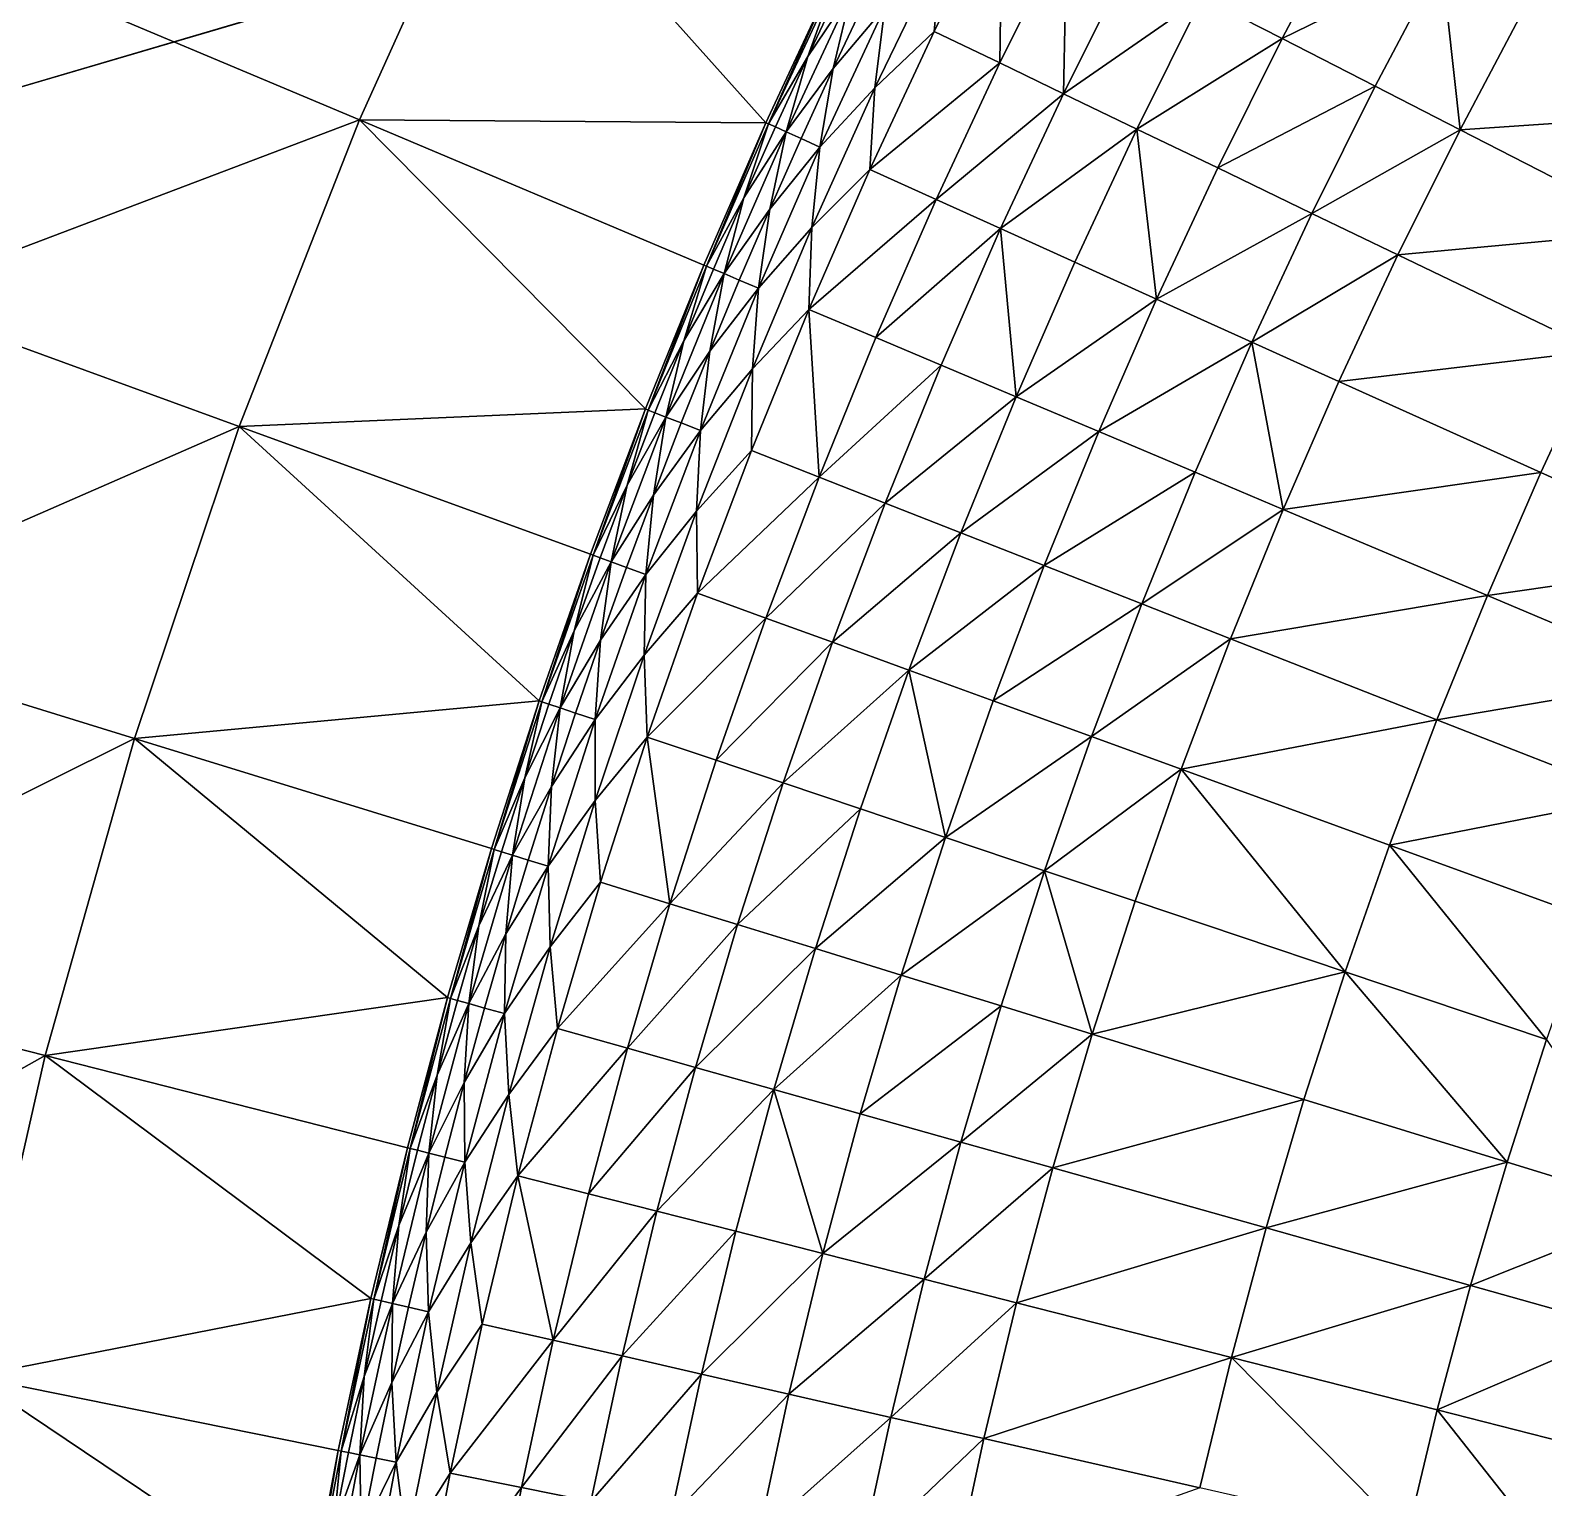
# Model space of a CAD drawing. Header units: millimetres. Extents: x -3250 to 5350, y -3250 to 3250.
# Drawn here: x -2574 to -1967, y 480 to 1065 of the extents above; entities that cross this region are included whole.
import ezdxf

# ---------------------------------------------------------------- set-up
doc = ezdxf.new("R2010")
doc.units = ezdxf.units.MM
doc.header["$MEASUREMENT"] = 0
doc.layers.add('MESH_3D', color=2, linetype='CONTINUOUS')

msp = doc.modelspace()

# ---------------------------------------------------------------- linework, layer by layer
at = {"layer": 'MESH_3D'}
for points in [[(2150.48, 2436.79, 32500), (-3128.53, 880.23, 32500), (-2326.57, -2269.27, 32500)], [(2150.48, 2436.79, 32500), (-2269.27, 2326.57, 32500), (-3128.53, 880.23, 32500)], [(2150.48, 2436.79, 32500), (-2326.57, -2269.27, 32500), (3105.61, 957.95, 32500)], [(-2269.27, 2326.57, 32500), (-2892.08, 1482.68, 32500), (-3128.53, 880.23, 32500)], [(-2580.13, 1087.62, 24400), (-2387.57, 1149.79, 24200), (-2441.91, 1029.35, 24200)], [(-2441.91, 1029.35, 24200), (-2387.57, 1149.79, 24200), (-2278.76, 1028.22, 24000)], [(-2387.57, 1149.79, 24200), (-2252.42, 1084.71, 24000), (-2278.76, 1028.22, 24000)], [(-2211.18, 1064.85, -238.11), (-2183.95, 1119.64, -238.11), (-2184.88, 1052.18, -303.82)], [(-2208.34, 1097.6, -205.25), (-2183.95, 1119.64, -238.11), (-2211.18, 1064.85, -238.11)], [(-2183.95, 1119.64, -238.11), (-2157.97, 1106.32, -303.82), (-2184.88, 1052.18, -303.82)], [(-2103.59, 1078.45, -406.77), (-2044.45, 1113.35, -455.71), (-2071.57, 1062.03, -455.71)], [(-2071.57, 1062.03, -455.71), (-2044.45, 1113.35, -455.71), (-2007.56, 1093.26, -506.08)], [(-2184.88, 1052.18, -303.82), (-2157.97, 1106.32, -303.82), (-2159.29, 1039.86, -355.73)], [(-2157.97, 1106.32, -303.82), (-2132.69, 1093.37, -355.73), (-2159.29, 1039.86, -355.73)], [(-2235.02, 1042.2, -205.25), (-2208.34, 1097.6, -205.25), (-2211.18, 1064.85, -238.11)], [(-2235.02, 1042.2, -205.25), (-2231.03, 1074.41, -171.85), (-2208.34, 1097.6, -205.25)], [(-2631.14, 957.66, 24400), (-2580.13, 1087.62, 24400), (-2441.91, 1029.35, 24200)], [(-2159.29, 1039.86, -355.73), (-2132.69, 1093.37, -355.73), (-2103.59, 1078.45, -406.77)], [(-2071.57, 1062.03, -455.71), (-2007.56, 1093.26, -506.08), (-2034.2, 1042.87, -506.08)], [(-2034.2, 1042.87, -506.08), (-2007.56, 1093.26, -506.08), (-2000.1, 1025.39, -547.31)], [(-2007.56, 1093.26, -506.08), (-1973.91, 1074.94, -547.31), (-2000.1, 1025.39, -547.31)], [(-2277.69, 1027.73, -38.42), (-2278.76, 1028.22), (-2252.42, 1084.71)], [(-2278.76, 1028.22, 24000), (-2252.42, 1084.71), (-2278.76, 1028.22)], [(-2278.76, 1028.22, 24000), (-2252.42, 1084.71, 24000), (-2252.42, 1084.71)], [(-2277.69, 1027.73, -38.42), (-2252.42, 1084.71), (-2251.36, 1084.2, -38.42)], [(-2262.01, 1054.79, -71.93), (-2277.69, 1027.73, -38.42), (-2251.36, 1084.2, -38.42)], [(-2262.01, 1054.79, -71.93), (-2251.36, 1084.2, -38.42), (-2248.69, 1082.91, -71.93)], [(-2262.01, 1054.79, -71.93), (-2248.69, 1082.91, -71.93), (-2244.42, 1080.86, -105.25)], [(-2251.77, 1050.02, -138.74), (-2270.67, 1024.57, -105.25), (-2244.42, 1080.86, -105.25)], [(-2262.01, 1054.79, -71.93), (-2244.42, 1080.86, -105.25), (-2270.67, 1024.57, -105.25)], [(-2251.77, 1050.02, -138.74), (-2244.42, 1080.86, -105.25), (-2238.5, 1078.01, -138.74)], [(-2251.77, 1050.02, -138.74), (-2238.5, 1078.01, -138.74), (-2231.03, 1074.41, -171.85)], [(-2159.29, 1039.86, -355.73), (-2103.59, 1078.45, -406.77), (-2129.82, 1025.67, -406.77)], [(-2129.82, 1025.67, -406.77), (-2103.59, 1078.45, -406.77), (-2071.57, 1062.03, -455.71)], [(-1973.91, 1074.94, -547.31), (-1869.46, 1079.34, -630.5), (-1895.79, 1032.39, -630.5)], [(-2235.02, 1042.2, -205.25), (-2257.13, 1018.45, -171.85), (-2231.03, 1074.41, -171.85)], [(-2251.77, 1050.02, -138.74), (-2231.03, 1074.41, -171.85), (-2257.13, 1018.45, -171.85)], [(-2000.1, 1025.39, -547.31), (-1973.91, 1074.94, -547.31), (-1895.79, 1032.39, -630.5)], [(-2237.04, 1009.39, -238.11), (-2211.18, 1064.85, -238.11), (-2184.88, 1052.18, -303.82)], [(-2235.02, 1042.2, -205.25), (-2211.18, 1064.85, -238.11), (-2237.04, 1009.39, -238.11)], [(-2129.82, 1025.67, -406.77), (-2071.57, 1062.03, -455.71), (-2097.4, 1010.06, -455.71)], [(-2097.4, 1010.06, -455.71), (-2071.57, 1062.03, -455.71), (-2034.2, 1042.87, -506.08)], [(-2274.99, 1026.51, -71.93), (-2277.69, 1027.73, -38.42), (-2262.01, 1054.79, -71.93)], [(-2274.99, 1026.51, -71.93), (-2262.01, 1054.79, -71.93), (-2270.67, 1024.57, -105.25)], [(-2237.04, 1009.39, -238.11), (-2184.88, 1052.18, -303.82), (-2210.43, 997.38, -303.82)], [(-2210.43, 997.38, -303.82), (-2184.88, 1052.18, -303.82), (-2159.29, 1039.86, -355.73)], [(-2264.68, 1021.86, -138.74), (-2270.67, 1024.57, -105.25), (-2251.77, 1050.02, -138.74)], [(-2264.68, 1021.86, -138.74), (-2251.77, 1050.02, -138.74), (-2257.13, 1018.45, -171.85)], [(-2260.3, 986.16, -205.25), (-2235.02, 1042.2, -205.25), (-2237.04, 1009.39, -238.11)], [(-2260.3, 986.16, -205.25), (-2257.13, 1018.45, -171.85), (-2235.02, 1042.2, -205.25)], [(-2210.43, 997.38, -303.82), (-2159.29, 1039.86, -355.73), (-2184.54, 985.7, -355.73)], [(-2184.54, 985.7, -355.73), (-2159.29, 1039.86, -355.73), (-2129.82, 1025.67, -406.77)], [(-2097.4, 1010.06, -455.71), (-2034.2, 1042.87, -506.08), (-2059.56, 991.83, -506.08)], [(-2059.56, 991.83, -506.08), (-2034.2, 1042.87, -506.08), (-2000.1, 1025.39, -547.31)], [(-2631.14, 957.66, 24400), (-2441.91, 1029.35, 24200), (-2490.19, 906.35, 24200)], [(-2490.19, 906.35, 24200), (-2441.91, 1029.35, 24200), (-2327.18, 913.35, 24000)], [(-2441.91, 1029.35, 24200), (-2278.76, 1028.22, 24000), (-2303.69, 971.09, 24000)], [(-2441.91, 1029.35, 24200), (-2303.69, 971.09, 24000), (-2327.18, 913.35, 24000)], [(-2302.6, 970.63, -38.42), (-2303.69, 971.09), (-2278.76, 1028.22)], [(-2278.76, 1028.22, 24000), (-2278.76, 1028.22), (-2303.69, 971.09)], [(-2303.69, 971.09, 24000), (-2278.76, 1028.22, 24000), (-2303.69, 971.09)], [(-2302.6, 970.63, -38.42), (-2278.76, 1028.22), (-2277.69, 1027.73, -38.42)], [(-2287.61, 998.07, -71.93), (-2302.6, 970.63, -38.42), (-2277.69, 1027.73, -38.42)], [(-2287.61, 998.07, -71.93), (-2277.69, 1027.73, -38.42), (-2274.99, 1026.51, -71.93)], [(-2000.1, 1025.39, -547.31), (-1895.79, 1032.39, -630.5), (-1920.94, 984.81, -630.5)], [(-2277.25, 993.55, -138.74), (-2295.51, 967.64, -105.25), (-2270.67, 1024.57, -105.25)], [(-2287.61, 998.07, -71.93), (-2270.67, 1024.57, -105.25), (-2295.51, 967.64, -105.25)], [(-2287.61, 998.07, -71.93), (-2274.99, 1026.51, -71.93), (-2270.67, 1024.57, -105.25)], [(-2277.25, 993.55, -138.74), (-2270.67, 1024.57, -105.25), (-2264.68, 1021.86, -138.74)], [(-2277.25, 993.55, -138.74), (-2264.68, 1021.86, -138.74), (-2257.13, 1018.45, -171.85)], [(-2184.54, 985.7, -355.73), (-2129.82, 1025.67, -406.77), (-2154.73, 972.25, -406.77)], [(-2154.73, 972.25, -406.77), (-2129.82, 1025.67, -406.77), (-2121.93, 957.45, -455.71)], [(-2129.82, 1025.67, -406.77), (-2097.4, 1010.06, -455.71), (-2121.93, 957.45, -455.71)], [(-2059.56, 991.83, -506.08), (-2000.1, 1025.39, -547.31), (-2025.04, 975.21, -547.31)], [(-2025.04, 975.21, -547.31), (-2000.1, 1025.39, -547.31), (-1920.94, 984.81, -630.5)], [(-2260.3, 986.16, -205.25), (-2281.81, 961.87, -171.85), (-2257.13, 1018.45, -171.85)], [(-2277.25, 993.55, -138.74), (-2257.13, 1018.45, -171.85), (-2281.81, 961.87, -171.85)], [(-2261.51, 953.31, -238.11), (-2237.04, 1009.39, -238.11), (-2210.43, 997.38, -303.82)], [(-2260.3, 986.16, -205.25), (-2237.04, 1009.39, -238.11), (-2261.51, 953.31, -238.11)], [(-2121.93, 957.45, -455.71), (-2097.4, 1010.06, -455.71), (-2059.56, 991.83, -506.08)], [(-2299.87, 969.48, -71.93), (-2302.6, 970.63, -38.42), (-2287.61, 998.07, -71.93)], [(-2299.87, 969.48, -71.93), (-2287.61, 998.07, -71.93), (-2295.51, 967.64, -105.25)], [(-2261.51, 953.31, -238.11), (-2210.43, 997.38, -303.82), (-2234.61, 941.97, -303.82)], [(-2234.61, 941.97, -303.82), (-2210.43, 997.38, -303.82), (-2184.54, 985.7, -355.73)], [(-2289.46, 965.09, -138.74), (-2295.51, 967.64, -105.25), (-2277.25, 993.55, -138.74)], [(-2289.46, 965.09, -138.74), (-2277.25, 993.55, -138.74), (-2281.81, 961.87, -171.85)], [(-2121.93, 957.45, -455.71), (-2059.56, 991.83, -506.08), (-2083.65, 940.18, -506.08)], [(-2083.65, 940.18, -506.08), (-2059.56, 991.83, -506.08), (-2025.04, 975.21, -547.31)], [(-2284.19, 929.5, -205.25), (-2281.81, 961.87, -171.85), (-2260.3, 986.16, -205.25)], [(-2284.19, 929.5, -205.25), (-2260.3, 986.16, -205.25), (-2261.51, 953.31, -238.11)], [(-2234.61, 941.97, -303.82), (-2184.54, 985.7, -355.73), (-2208.44, 930.93, -355.73)], [(-2208.44, 930.93, -355.73), (-2184.54, 985.7, -355.73), (-2178.3, 918.23, -406.77)], [(-2184.54, 985.7, -355.73), (-2154.73, 972.25, -406.77), (-2178.3, 918.23, -406.77)], [(-2025.04, 975.21, -547.31), (-1920.94, 984.81, -630.5), (-1944.9, 936.61, -630.5)], [(-2178.3, 918.23, -406.77), (-2154.73, 972.25, -406.77), (-2121.93, 957.45, -455.71)], [(-2083.65, 940.18, -506.08), (-2025.04, 975.21, -547.31), (-2048.72, 924.42, -547.31)], [(-2048.72, 924.42, -547.31), (-2025.04, 975.21, -547.31), (-1944.9, 936.61, -630.5)], [(-2326.09, 912.92, -38.42), (-2327.18, 913.35), (-2303.69, 971.09)], [(-2327.18, 913.35, 24000), (-2303.69, 971.09), (-2327.18, 913.35)], [(-2327.18, 913.35, 24000), (-2303.69, 971.09, 24000), (-2303.69, 971.09)], [(-2326.09, 912.92, -38.42), (-2303.69, 971.09), (-2302.6, 970.63, -38.42)], [(-2311.78, 940.73, -71.93), (-2326.09, 912.92, -38.42), (-2302.6, 970.63, -38.42)], [(-2301.31, 936.47, -138.74), (-2318.92, 910.11, -105.25), (-2295.51, 967.64, -105.25)], [(-2311.78, 940.73, -71.93), (-2295.51, 967.64, -105.25), (-2318.92, 910.11, -105.25)], [(-2311.78, 940.73, -71.93), (-2302.6, 970.63, -38.42), (-2299.87, 969.48, -71.93)], [(-2311.78, 940.73, -71.93), (-2299.87, 969.48, -71.93), (-2295.51, 967.64, -105.25)], [(-2301.31, 936.47, -138.74), (-2295.51, 967.64, -105.25), (-2289.46, 965.09, -138.74)], [(-2284.19, 929.5, -205.25), (-2305.09, 904.68, -171.85), (-2281.81, 961.87, -171.85)], [(-2301.31, 936.47, -138.74), (-2281.81, 961.87, -171.85), (-2305.09, 904.68, -171.85)], [(-2301.31, 936.47, -138.74), (-2289.46, 965.09, -138.74), (-2281.81, 961.87, -171.85)], [(-2675.6, 825.31, 24400), (-2631.14, 957.66, 24400), (-2490.19, 906.35, 24200)], [(3105.61, 957.95, 32500), (-2326.57, -2269.27, 32500), (-1962.36, -2590.68, 32500)], [(-2178.3, 918.23, -406.77), (-2121.93, 957.45, -455.71), (-2145.14, 904.25, -455.71)], [(-2145.14, 904.25, -455.71), (-2121.93, 957.45, -455.71), (-2083.65, 940.18, -506.08)], [(-2284.57, 896.63, -238.11), (-2261.51, 953.31, -238.11), (-2257.4, 885.96, -303.82)], [(-2284.19, 929.5, -205.25), (-2261.51, 953.31, -238.11), (-2284.57, 896.63, -238.11)], [(-2261.51, 953.31, -238.11), (-2234.61, 941.97, -303.82), (-2257.4, 885.96, -303.82)], [(-2257.4, 885.96, -303.82), (-2234.61, 941.97, -303.82), (-2208.44, 930.93, -355.73)], [(-2323.33, 911.84, -71.93), (-2326.09, 912.92, -38.42), (-2311.78, 940.73, -71.93)], [(-2323.33, 911.84, -71.93), (-2311.78, 940.73, -71.93), (-2318.92, 910.11, -105.25)], [(-2312.8, 907.71, -138.74), (-2318.92, 910.11, -105.25), (-2301.31, 936.47, -138.74)], [(-2312.8, 907.71, -138.74), (-2301.31, 936.47, -138.74), (-2305.09, 904.68, -171.85)], [(-2145.14, 904.25, -455.71), (-2083.65, 940.18, -506.08), (-2106.44, 887.94, -506.08)], [(-2106.44, 887.94, -506.08), (-2083.65, 940.18, -506.08), (-2071.13, 873.06, -547.31)], [(-2083.65, 940.18, -506.08), (-2048.72, 924.42, -547.31), (-2071.13, 873.06, -547.31)], [(-2048.72, 924.42, -547.31), (-1944.9, 936.61, -630.5), (-1967.64, 887.83, -630.5)], [(-1967.64, 887.83, -630.5), (-1944.9, 936.61, -630.5), (-1889.89, 852.75, -698.41)], [(-2257.4, 885.96, -303.82), (-2208.44, 930.93, -355.73), (-2230.96, 875.59, -355.73)], [(-2230.96, 875.59, -355.73), (-2208.44, 930.93, -355.73), (-2178.3, 918.23, -406.77)], [(-2306.65, 872.27, -205.25), (-2284.19, 929.5, -205.25), (-2284.57, 896.63, -238.11)], [(-2306.65, 872.27, -205.25), (-2305.09, 904.68, -171.85), (-2284.19, 929.5, -205.25)], [(-2071.13, 873.06, -547.31), (-2048.72, 924.42, -547.31), (-1967.64, 887.83, -630.5)], [(-2230.96, 875.59, -355.73), (-2178.3, 918.23, -406.77), (-2200.52, 863.64, -406.77)], [(-2200.52, 863.64, -406.77), (-2178.3, 918.23, -406.77), (-2145.14, 904.25, -455.71)], [(-2490.19, 906.35, 24200), (-2327.18, 913.35, 24000), (-2349.23, 855.05, 24000)], [(-2348.12, 854.65, -38.42), (-2349.23, 855.05), (-2327.18, 913.35)], [(-2349.23, 855.05, 24000), (-2327.18, 913.35), (-2349.23, 855.05)], [(-2349.23, 855.05, 24000), (-2327.18, 913.35, 24000), (-2327.18, 913.35)], [(-2348.12, 854.65, -38.42), (-2327.18, 913.35), (-2326.09, 912.92, -38.42)], [(-2334.51, 882.8, -71.93), (-2348.12, 854.65, -38.42), (-2326.09, 912.92, -38.42)], [(-2334.51, 882.8, -71.93), (-2326.09, 912.92, -38.42), (-2323.33, 911.84, -71.93)], [(-2334.51, 882.8, -71.93), (-2323.33, 911.84, -71.93), (-2318.92, 910.11, -105.25)], [(-2675.6, 825.31, 24400), (-2490.19, 906.35, 24200), (-2532.27, 781.1, 24200)], [(-2532.27, 781.1, 24200), (-2490.19, 906.35, 24200), (-2369.82, 796.22, 24000)], [(-2490.19, 906.35, 24200), (-2349.23, 855.05, 24000), (-2369.82, 796.22, 24000)], [(-2323.94, 878.81, -138.74), (-2340.89, 852.01, -105.25), (-2318.92, 910.11, -105.25)], [(-2334.51, 882.8, -71.93), (-2318.92, 910.11, -105.25), (-2340.89, 852.01, -105.25)], [(-2323.94, 878.81, -138.74), (-2318.92, 910.11, -105.25), (-2312.8, 907.71, -138.74)], [(-2323.94, 878.81, -138.74), (-2312.8, 907.71, -138.74), (-2305.09, 904.68, -171.85)], [(-2306.65, 872.27, -205.25), (-2326.92, 846.93, -171.85), (-2305.09, 904.68, -171.85)], [(-2323.94, 878.81, -138.74), (-2305.09, 904.68, -171.85), (-2326.92, 846.93, -171.85)], [(-2200.52, 863.64, -406.77), (-2145.14, 904.25, -455.71), (-2167.02, 850.49, -455.71)], [(-2167.02, 850.49, -455.71), (-2145.14, 904.25, -455.71), (-2106.44, 887.94, -506.08)], [(-2306.65, 872.27, -205.25), (-2284.57, 896.63, -238.11), (-2306.22, 839.39, -238.11)], [(-2306.22, 839.39, -238.11), (-2284.57, 896.63, -238.11), (-2257.4, 885.96, -303.82)], [(-2167.02, 850.49, -455.71), (-2106.44, 887.94, -506.08), (-2127.92, 835.15, -506.08)], [(-2127.92, 835.15, -506.08), (-2106.44, 887.94, -506.08), (-2071.13, 873.06, -547.31)], [(-2071.13, 873.06, -547.31), (-1967.64, 887.83, -630.5), (-1989.16, 838.5, -630.5)], [(-1989.16, 838.5, -630.5), (-1967.64, 887.83, -630.5), (-1889.89, 852.75, -698.41)], [(-2345.34, 853.63, -71.93), (-2348.12, 854.65, -38.42), (-2334.51, 882.8, -71.93)], [(-2345.34, 853.63, -71.93), (-2334.51, 882.8, -71.93), (-2340.89, 852.01, -105.25)], [(-2306.22, 839.39, -238.11), (-2257.4, 885.96, -303.82), (-2278.78, 829.41, -303.82)], [(-2278.78, 829.41, -303.82), (-2257.4, 885.96, -303.82), (-2230.96, 875.59, -355.73)], [(-3128.53, 880.23, 32500), (-2436.79, -2150.48, 32500), (-2326.57, -2269.27, 32500)], [(-3128.53, 880.23, 32500), (-2638.8, -1897.17, 32500), (-2436.79, -2150.48, 32500)], [(-2334.72, 849.77, -138.74), (-2340.89, 852.01, -105.25), (-2323.94, 878.81, -138.74)], [(-2334.72, 849.77, -138.74), (-2323.94, 878.81, -138.74), (-2326.92, 846.93, -171.85)], [(-2278.78, 829.41, -303.82), (-2230.96, 875.59, -355.73), (-2252.09, 819.7, -355.73)], [(-2252.09, 819.7, -355.73), (-2230.96, 875.59, -355.73), (-2200.52, 863.64, -406.77)], [(-2327.68, 814.49, -205.25), (-2306.65, 872.27, -205.25), (-2306.22, 839.39, -238.11)], [(-2327.68, 814.49, -205.25), (-2326.92, 846.93, -171.85), (-2306.65, 872.27, -205.25)], [(-2127.92, 835.15, -506.08), (-2071.13, 873.06, -547.31), (-2092.25, 821.15, -547.31)], [(-2092.25, 821.15, -547.31), (-2071.13, 873.06, -547.31), (-1989.16, 838.5, -630.5)], [(-2252.09, 819.7, -355.73), (-2200.52, 863.64, -406.77), (-2221.36, 808.51, -406.77)], [(-2221.36, 808.51, -406.77), (-2200.52, 863.64, -406.77), (-2167.02, 850.49, -455.71)], [(-2368.7, 795.84, -38.42), (-2369.82, 796.22), (-2349.23, 855.05)], [(-2369.82, 796.22, 24000), (-2349.23, 855.05), (-2369.82, 796.22)], [(-2369.82, 796.22, 24000), (-2349.23, 855.05, 24000), (-2349.23, 855.05)], [(-2368.7, 795.84, -38.42), (-2349.23, 855.05), (-2348.12, 854.65, -38.42)], [(-2355.8, 824.33, -71.93), (-2368.7, 795.84, -38.42), (-2348.12, 854.65, -38.42)], [(-2345.13, 820.6, -138.74), (-2361.4, 793.39, -105.25), (-2340.89, 852.01, -105.25)], [(-2355.8, 824.33, -71.93), (-2340.89, 852.01, -105.25), (-2361.4, 793.39, -105.25)], [(-2355.8, 824.33, -71.93), (-2348.12, 854.65, -38.42), (-2345.34, 853.63, -71.93)], [(-2355.8, 824.33, -71.93), (-2345.34, 853.63, -71.93), (-2340.89, 852.01, -105.25)], [(-2345.13, 820.6, -138.74), (-2340.89, 852.01, -105.25), (-2334.72, 849.77, -138.74)], [(-1989.16, 838.5, -630.5), (-1889.89, 852.75, -698.41), (-1910.57, 805.37, -698.41)], [(-2327.68, 814.49, -205.25), (-2347.31, 788.66, -171.85), (-2326.92, 846.93, -171.85)], [(-2345.13, 820.6, -138.74), (-2326.92, 846.93, -171.85), (-2347.31, 788.66, -171.85)], [(-2345.13, 820.6, -138.74), (-2334.72, 849.77, -138.74), (-2326.92, 846.93, -171.85)], [(-2221.36, 808.51, -406.77), (-2167.02, 850.49, -455.71), (-2187.55, 796.2, -455.71)], [(-2187.55, 796.2, -455.71), (-2167.02, 850.49, -455.71), (-2127.92, 835.15, -506.08)], [(-2327.68, 814.49, -205.25), (-2306.22, 839.39, -238.11), (-2326.43, 781.64, -238.11)], [(-2326.43, 781.64, -238.11), (-2306.22, 839.39, -238.11), (-2278.78, 829.41, -303.82)], [(-2092.25, 821.15, -547.31), (-1989.16, 838.5, -630.5), (-2009.45, 788.65, -630.5)], [(-2009.45, 788.65, -630.5), (-1989.16, 838.5, -630.5), (-1910.57, 805.37, -698.41)], [(-2187.55, 796.2, -455.71), (-2127.92, 835.15, -506.08), (-2148.08, 781.84, -506.08)], [(-2148.08, 781.84, -506.08), (-2127.92, 835.15, -506.08), (-2092.25, 821.15, -547.31)], [(-2326.43, 781.64, -238.11), (-2278.78, 829.41, -303.82), (-2298.75, 772.34, -303.82)], [(-2298.75, 772.34, -303.82), (-2278.78, 829.41, -303.82), (-2252.09, 819.7, -355.73)], [(-2713.42, 690.92, 24400), (-2675.6, 825.31, 24400), (-2532.27, 781.1, 24200)], [(-2365.89, 794.9, -71.93), (-2368.7, 795.84, -38.42), (-2355.8, 824.33, -71.93)], [(-2365.89, 794.9, -71.93), (-2355.8, 824.33, -71.93), (-2361.4, 793.39, -105.25)], [(-2355.18, 791.3, -138.74), (-2361.4, 793.39, -105.25), (-2345.13, 820.6, -138.74)], [(-2355.18, 791.3, -138.74), (-2345.13, 820.6, -138.74), (-2347.31, 788.66, -171.85)], [(-2148.08, 781.84, -506.08), (-2092.25, 821.15, -547.31), (-2112.08, 768.73, -547.31)], [(-2112.08, 768.73, -547.31), (-2092.25, 821.15, -547.31), (-2009.45, 788.65, -630.5)], [(-2347.26, 756.21, -205.25), (-2347.31, 788.66, -171.85), (-2327.68, 814.49, -205.25)], [(-2347.26, 756.21, -205.25), (-2327.68, 814.49, -205.25), (-2326.43, 781.64, -238.11)], [(-2298.75, 772.34, -303.82), (-2252.09, 819.7, -355.73), (-2271.83, 763.29, -355.73)], [(-2271.83, 763.29, -355.73), (-2252.09, 819.7, -355.73), (-2221.36, 808.51, -406.77)], [(-2271.83, 763.29, -355.73), (-2221.36, 808.51, -406.77), (-2240.83, 752.88, -406.77)], [(-2240.83, 752.88, -406.77), (-2221.36, 808.51, -406.77), (-2206.72, 741.42, -455.71)], [(-2221.36, 808.51, -406.77), (-2187.55, 796.2, -455.71), (-2206.72, 741.42, -455.71)], [(-2009.45, 788.65, -630.5), (-1910.57, 805.37, -698.41), (-1930.05, 757.49, -698.41)], [(-2532.27, 781.1, 24200), (-2369.82, 796.22, 24000), (-2388.93, 736.89, 24000)], [(-2387.8, 736.54, -38.42), (-2388.93, 736.89), (-2369.82, 796.22)], [(-2388.93, 736.89, 24000), (-2369.82, 796.22), (-2388.93, 736.89)], [(-2388.93, 736.89, 24000), (-2369.82, 796.22, 24000), (-2369.82, 796.22)], [(-2387.8, 736.54, -38.42), (-2369.82, 796.22), (-2368.7, 795.84, -38.42)], [(-2206.72, 741.42, -455.71), (-2187.55, 796.2, -455.71), (-2148.08, 781.84, -506.08)], [(-2375.62, 765.34, -71.93), (-2387.8, 736.54, -38.42), (-2368.7, 795.84, -38.42)], [(-2364.86, 761.87, -138.74), (-2380.45, 734.27, -105.25), (-2361.4, 793.39, -105.25)], [(-2375.62, 765.34, -71.93), (-2361.4, 793.39, -105.25), (-2380.45, 734.27, -105.25)], [(-2375.62, 765.34, -71.93), (-2368.7, 795.84, -38.42), (-2365.89, 794.9, -71.93)], [(-2375.62, 765.34, -71.93), (-2365.89, 794.9, -71.93), (-2361.4, 793.39, -105.25)], [(-2364.86, 761.87, -138.74), (-2361.4, 793.39, -105.25), (-2355.18, 791.3, -138.74)], [(-2364.86, 761.87, -138.74), (-2355.18, 791.3, -138.74), (-2347.31, 788.66, -171.85)], [(-2347.26, 756.21, -205.25), (-2366.25, 729.89, -171.85), (-2347.31, 788.66, -171.85)], [(-2364.86, 761.87, -138.74), (-2347.31, 788.66, -171.85), (-2366.25, 729.89, -171.85)], [(-2112.08, 768.73, -547.31), (-2009.45, 788.65, -630.5), (-2028.49, 738.31, -630.5)], [(-2028.49, 738.31, -630.5), (-2009.45, 788.65, -630.5), (-1930.05, 757.49, -698.41)], [(-2713.42, 690.92, 24400), (-2532.27, 781.1, 24200), (-2568.05, 653.91, 24200)], [(-2568.05, 653.91, 24200), (-2532.27, 781.1, 24200), (-2406.56, 677.1, 24000)], [(-2532.27, 781.1, 24200), (-2388.93, 736.89, 24000), (-2406.56, 677.1, 24000)], [(-2347.26, 756.21, -205.25), (-2326.43, 781.64, -238.11), (-2345.19, 723.4, -238.11)], [(-2345.19, 723.4, -238.11), (-2326.43, 781.64, -238.11), (-2317.29, 714.79, -303.82)], [(-2326.43, 781.64, -238.11), (-2298.75, 772.34, -303.82), (-2317.29, 714.79, -303.82)], [(-2206.72, 741.42, -455.71), (-2148.08, 781.84, -506.08), (-2166.91, 728.04, -506.08)], [(-2166.91, 728.04, -506.08), (-2148.08, 781.84, -506.08), (-2112.08, 768.73, -547.31)], [(-2317.29, 714.79, -303.82), (-2298.75, 772.34, -303.82), (-2271.83, 763.29, -355.73)], [(-2166.91, 728.04, -506.08), (-2112.08, 768.73, -547.31), (-2130.58, 715.84, -547.31)], [(-2130.58, 715.84, -547.31), (-2112.08, 768.73, -547.31), (-2046.26, 687.51, -630.5)], [(-2112.08, 768.73, -547.31), (-2028.49, 738.31, -630.5), (-2046.26, 687.51, -630.5)], [(-2384.97, 735.67, -71.93), (-2387.8, 736.54, -38.42), (-2375.62, 765.34, -71.93)], [(-2384.97, 735.67, -71.93), (-2375.62, 765.34, -71.93), (-2380.45, 734.27, -105.25)], [(-2374.17, 732.33, -138.74), (-2380.45, 734.27, -105.25), (-2364.86, 761.87, -138.74)], [(-2374.17, 732.33, -138.74), (-2364.86, 761.87, -138.74), (-2366.25, 729.89, -171.85)], [(-2317.29, 714.79, -303.82), (-2271.83, 763.29, -355.73), (-2290.15, 706.42, -355.73)], [(-2290.15, 706.42, -355.73), (-2271.83, 763.29, -355.73), (-2240.83, 752.88, -406.77)], [(-2365.38, 697.45, -205.25), (-2366.25, 729.89, -171.85), (-2347.26, 756.21, -205.25)], [(-2365.38, 697.45, -205.25), (-2347.26, 756.21, -205.25), (-2345.19, 723.4, -238.11)], [(-2028.49, 738.31, -630.5), (-1930.05, 757.49, -698.41), (-1948.34, 709.14, -698.41)], [(-2290.15, 706.42, -355.73), (-2240.83, 752.88, -406.77), (-2258.9, 696.78, -406.77)], [(-2258.9, 696.78, -406.77), (-2240.83, 752.88, -406.77), (-2206.72, 741.42, -455.71)], [(-2258.9, 696.78, -406.77), (-2206.72, 741.42, -455.71), (-2224.52, 686.17, -455.71)], [(-2224.52, 686.17, -455.71), (-2206.72, 741.42, -455.71), (-2166.91, 728.04, -506.08)], [(-2405.42, 676.78, -38.42), (-2406.56, 677.1), (-2388.93, 736.89)], [(-2406.56, 677.1, 24000), (-2388.93, 736.89), (-2406.56, 677.1)], [(-2406.56, 677.1, 24000), (-2388.93, 736.89, 24000), (-2388.93, 736.89)], [(-2405.42, 676.78, -38.42), (-2388.93, 736.89), (-2387.8, 736.54, -38.42)], [(-2393.96, 705.88, -71.93), (-2405.42, 676.78, -38.42), (-2387.8, 736.54, -38.42)], [(-2393.96, 705.88, -71.93), (-2387.8, 736.54, -38.42), (-2384.97, 735.67, -71.93)], [(-2393.96, 705.88, -71.93), (-2384.97, 735.67, -71.93), (-2380.45, 734.27, -105.25)], [(-2046.26, 687.51, -630.5), (-2028.49, 738.31, -630.5), (-1965.41, 660.34, -698.41)], [(-2028.49, 738.31, -630.5), (-1948.34, 709.14, -698.41), (-1965.41, 660.34, -698.41)], [(-2383.12, 702.68, -138.74), (-2398.01, 674.7, -105.25), (-2380.45, 734.27, -105.25)], [(-2393.96, 705.88, -71.93), (-2380.45, 734.27, -105.25), (-2398.01, 674.7, -105.25)], [(-2365.38, 697.45, -205.25), (-2383.71, 670.67, -171.85), (-2366.25, 729.89, -171.85)], [(-2383.12, 702.68, -138.74), (-2366.25, 729.89, -171.85), (-2383.71, 670.67, -171.85)], [(-2383.12, 702.68, -138.74), (-2380.45, 734.27, -105.25), (-2374.17, 732.33, -138.74)], [(-2383.12, 702.68, -138.74), (-2374.17, 732.33, -138.74), (-2366.25, 729.89, -171.85)], [(-2365.38, 697.45, -205.25), (-2345.19, 723.4, -238.11), (-2362.5, 664.7, -238.11)], [(-2362.5, 664.7, -238.11), (-2345.19, 723.4, -238.11), (-2317.29, 714.79, -303.82)], [(-2224.52, 686.17, -455.71), (-2166.91, 728.04, -506.08), (-2184.38, 673.79, -506.08)], [(-2184.38, 673.79, -506.08), (-2166.91, 728.04, -506.08), (-2147.77, 662.5, -547.31)], [(-2166.91, 728.04, -506.08), (-2130.58, 715.84, -547.31), (-2147.77, 662.5, -547.31)], [(-2362.5, 664.7, -238.11), (-2317.29, 714.79, -303.82), (-2334.39, 656.8, -303.82)], [(-2334.39, 656.8, -303.82), (-2317.29, 714.79, -303.82), (-2290.15, 706.42, -355.73)], [(-2147.77, 662.5, -547.31), (-2130.58, 715.84, -547.31), (-2046.26, 687.51, -630.5)], [(-2402.57, 675.98, -71.93), (-2405.42, 676.78, -38.42), (-2393.96, 705.88, -71.93)], [(-2402.57, 675.98, -71.93), (-2393.96, 705.88, -71.93), (-2398.01, 674.7, -105.25)], [(-2334.39, 656.8, -303.82), (-2290.15, 706.42, -355.73), (-2307.05, 649.1, -355.73)], [(-2307.05, 649.1, -355.73), (-2290.15, 706.42, -355.73), (-2258.9, 696.78, -406.77)], [(-2391.69, 672.92, -138.74), (-2398.01, 674.7, -105.25), (-2383.12, 702.68, -138.74)], [(-2391.69, 672.92, -138.74), (-2383.12, 702.68, -138.74), (-2383.71, 670.67, -171.85)], [(-2382.04, 638.26, -205.25), (-2383.71, 670.67, -171.85), (-2365.38, 697.45, -205.25)], [(-2382.04, 638.26, -205.25), (-2365.38, 697.45, -205.25), (-2362.5, 664.7, -238.11)], [(-2307.05, 649.1, -355.73), (-2258.9, 696.78, -406.77), (-2275.57, 640.25, -406.77)], [(-2275.57, 640.25, -406.77), (-2258.9, 696.78, -406.77), (-2224.52, 686.17, -455.71)], [(-2744.48, 554.81, 24400), (-2713.42, 690.92, 24400), (-2568.05, 653.91, 24200)], [(-2147.77, 662.5, -547.31), (-2046.26, 687.51, -630.5), (-2062.77, 636.28, -630.5)], [(-2062.77, 636.28, -630.5), (-2046.26, 687.51, -630.5), (-1981.26, 611.14, -698.41)], [(-2046.26, 687.51, -630.5), (-1965.41, 660.34, -698.41), (-1981.26, 611.14, -698.41)], [(-2275.57, 640.25, -406.77), (-2224.52, 686.17, -455.71), (-2240.93, 630.5, -455.71)], [(-2240.93, 630.5, -455.71), (-2224.52, 686.17, -455.71), (-2184.38, 673.79, -506.08)], [(-2568.05, 653.91, 24200), (-2406.56, 677.1, 24000), (-2422.69, 616.89, 24000)], [(-2421.55, 616.6, -38.42), (-2422.69, 616.89), (-2406.56, 677.1)], [(-2422.69, 616.89, 24000), (-2406.56, 677.1), (-2422.69, 616.89)], [(-2422.69, 616.89, 24000), (-2406.56, 677.1, 24000), (-2406.56, 677.1)], [(-2421.55, 616.6, -38.42), (-2406.56, 677.1), (-2405.42, 676.78, -38.42)], [(-2410.81, 645.98, -71.93), (-2421.55, 616.6, -38.42), (-2405.42, 676.78, -38.42)], [(-2399.89, 643.05, -138.74), (-2414.09, 614.7, -105.25), (-2398.01, 674.7, -105.25)], [(-2410.81, 645.98, -71.93), (-2398.01, 674.7, -105.25), (-2414.09, 614.7, -105.25)], [(-2410.81, 645.98, -71.93), (-2405.42, 676.78, -38.42), (-2402.57, 675.98, -71.93)], [(-2410.81, 645.98, -71.93), (-2402.57, 675.98, -71.93), (-2398.01, 674.7, -105.25)], [(-2399.89, 643.05, -138.74), (-2398.01, 674.7, -105.25), (-2391.69, 672.92, -138.74)], [(-2399.89, 643.05, -138.74), (-2391.69, 672.92, -138.74), (-2383.71, 670.67, -171.85)], [(-2399.89, 643.05, -138.74), (-2383.71, 670.67, -171.85), (-2399.69, 611.04, -171.85)], [(-2382.04, 638.26, -205.25), (-2399.69, 611.04, -171.85), (-2383.71, 670.67, -171.85)], [(-2240.93, 630.5, -455.71), (-2184.38, 673.79, -506.08), (-2200.5, 619.13, -506.08)], [(-2200.5, 619.13, -506.08), (-2184.38, 673.79, -506.08), (-2147.77, 662.5, -547.31)], [(-2382.04, 638.26, -205.25), (-2362.5, 664.7, -238.11), (-2378.33, 605.6, -238.11)], [(-2378.33, 605.6, -238.11), (-2362.5, 664.7, -238.11), (-2334.39, 656.8, -303.82)], [(-2200.5, 619.13, -506.08), (-2147.77, 662.5, -547.31), (-2163.62, 608.75, -547.31)], [(-2163.62, 608.75, -547.31), (-2147.77, 662.5, -547.31), (-2062.77, 636.28, -630.5)], [(-2378.33, 605.6, -238.11), (-2334.39, 656.8, -303.82), (-2350.04, 598.39, -303.82)], [(-2350.04, 598.39, -303.82), (-2334.39, 656.8, -303.82), (-2307.05, 649.1, -355.73)], [(-1981.26, 611.14, -698.41), (-1965.41, 660.34, -698.41), (-1919.34, 592.04, -744.25)], [(-2744.48, 554.81, 24400), (-2568.05, 653.91, 24200), (-2597.46, 525.09, 24200)], [(-2597.46, 525.09, 24200), (-2568.05, 653.91, 24200), (-2437.32, 556.3, 24000)], [(-2568.05, 653.91, 24200), (-2422.69, 616.89, 24000), (-2437.32, 556.3, 24000)], [(-2418.68, 615.87, -71.93), (-2421.55, 616.6, -38.42), (-2410.81, 645.98, -71.93)], [(-2418.68, 615.87, -71.93), (-2410.81, 645.98, -71.93), (-2414.09, 614.7, -105.25)], [(-2350.04, 598.39, -303.82), (-2307.05, 649.1, -355.73), (-2322.52, 591.39, -355.73)], [(-2322.52, 591.39, -355.73), (-2307.05, 649.1, -355.73), (-2275.57, 640.25, -406.77)], [(-2407.72, 613.08, -138.74), (-2414.09, 614.7, -105.25), (-2399.89, 643.05, -138.74)], [(-2407.72, 613.08, -138.74), (-2399.89, 643.05, -138.74), (-2399.69, 611.04, -171.85)], [(-2397.21, 578.68, -205.25), (-2399.69, 611.04, -171.85), (-2382.04, 638.26, -205.25)], [(-2397.21, 578.68, -205.25), (-2382.04, 638.26, -205.25), (-2378.33, 605.6, -238.11)], [(-2322.52, 591.39, -355.73), (-2275.57, 640.25, -406.77), (-2290.83, 583.32, -406.77)], [(-2290.83, 583.32, -406.77), (-2275.57, 640.25, -406.77), (-2255.95, 574.44, -455.71)], [(-2275.57, 640.25, -406.77), (-2240.93, 630.5, -455.71), (-2255.95, 574.44, -455.71)], [(-2163.62, 608.75, -547.31), (-2062.77, 636.28, -630.5), (-2077.99, 584.66, -630.5)], [(-2077.99, 584.66, -630.5), (-2062.77, 636.28, -630.5), (-1981.26, 611.14, -698.41)], [(-2255.95, 574.44, -455.71), (-2240.93, 630.5, -455.71), (-2200.5, 619.13, -506.08)], [(-2436.17, 556.04, -38.42), (-2437.32, 556.3), (-2422.69, 616.89)], [(-2437.32, 556.3, 24000), (-2422.69, 616.89), (-2437.32, 556.3)], [(-2437.32, 556.3, 24000), (-2422.69, 616.89, 24000), (-2422.69, 616.89)], [(-2436.17, 556.04, -38.42), (-2422.69, 616.89), (-2421.55, 616.6, -38.42)], [(-2426.17, 585.67, -71.93), (-2436.17, 556.04, -38.42), (-2421.55, 616.6, -38.42)], [(-2415.18, 583.02, -138.74), (-2428.66, 554.33, -105.25), (-2414.09, 614.7, -105.25)], [(-2426.17, 585.67, -71.93), (-2414.09, 614.7, -105.25), (-2428.66, 554.33, -105.25)], [(-2426.17, 585.67, -71.93), (-2421.55, 616.6, -38.42), (-2418.68, 615.87, -71.93)], [(-2426.17, 585.67, -71.93), (-2418.68, 615.87, -71.93), (-2414.09, 614.7, -105.25)], [(-2415.18, 583.02, -138.74), (-2414.09, 614.7, -105.25), (-2407.72, 613.08, -138.74)], [(-2255.95, 574.44, -455.71), (-2200.5, 619.13, -506.08), (-2215.25, 564.07, -506.08)], [(-2215.25, 564.07, -506.08), (-2200.5, 619.13, -506.08), (-2163.62, 608.75, -547.31)], [(-2415.18, 583.02, -138.74), (-2407.72, 613.08, -138.74), (-2399.69, 611.04, -171.85)], [(-2415.18, 583.02, -138.74), (-2399.69, 611.04, -171.85), (-2414.18, 551.02, -171.85)], [(-2397.21, 578.68, -205.25), (-2414.18, 551.02, -171.85), (-2399.69, 611.04, -171.85)], [(-2215.25, 564.07, -506.08), (-2163.62, 608.75, -547.31), (-2178.12, 554.62, -547.31)], [(-2178.12, 554.62, -547.31), (-2163.62, 608.75, -547.31), (-2077.99, 584.66, -630.5)], [(-2077.99, 584.66, -630.5), (-1981.26, 611.14, -698.41), (-1995.88, 561.55, -698.41)], [(-1995.88, 561.55, -698.41), (-1981.26, 611.14, -698.41), (-1919.34, 592.04, -744.25)], [(-2397.21, 578.68, -205.25), (-2378.33, 605.6, -238.11), (-2392.69, 546.12, -238.11)], [(-2392.69, 546.12, -238.11), (-2378.33, 605.6, -238.11), (-2364.23, 539.62, -303.82)], [(-2378.33, 605.6, -238.11), (-2350.04, 598.39, -303.82), (-2364.23, 539.62, -303.82)], [(-2364.23, 539.62, -303.82), (-2350.04, 598.39, -303.82), (-2322.52, 591.39, -355.73)], [(-2364.23, 539.62, -303.82), (-2322.52, 591.39, -355.73), (-2336.54, 533.3, -355.73)], [(-2336.54, 533.3, -355.73), (-2322.52, 591.39, -355.73), (-2290.83, 583.32, -406.77)], [(-1995.88, 561.55, -698.41), (-1919.34, 592.04, -744.25), (-1933.5, 544, -744.25)], [(-2433.28, 555.38, -71.93), (-2436.17, 556.04, -38.42), (-2426.17, 585.67, -71.93)], [(-2433.28, 555.38, -71.93), (-2426.17, 585.67, -71.93), (-2428.66, 554.33, -105.25)], [(-2336.54, 533.3, -355.73), (-2290.83, 583.32, -406.77), (-2304.66, 526.02, -406.77)], [(-2304.66, 526.02, -406.77), (-2290.83, 583.32, -406.77), (-2255.95, 574.44, -455.71)], [(-2178.12, 554.62, -547.31), (-2077.99, 584.66, -630.5), (-2091.92, 532.67, -630.5)], [(-2091.92, 532.67, -630.5), (-2077.99, 584.66, -630.5), (-1995.88, 561.55, -698.41)], [(-2422.26, 552.86, -138.74), (-2428.66, 554.33, -105.25), (-2415.18, 583.02, -138.74)], [(-2422.26, 552.86, -138.74), (-2415.18, 583.02, -138.74), (-2414.18, 551.02, -171.85)], [(-2410.89, 518.74, -205.25), (-2414.18, 551.02, -171.85), (-2397.21, 578.68, -205.25)], [(-2410.89, 518.74, -205.25), (-2397.21, 578.68, -205.25), (-2392.69, 546.12, -238.11)], [(-2304.66, 526.02, -406.77), (-2255.95, 574.44, -455.71), (-2269.57, 518.02, -455.71)], [(-2269.57, 518.02, -455.71), (-2255.95, 574.44, -455.71), (-2215.25, 564.07, -506.08)], [(-2269.57, 518.02, -455.71), (-2215.25, 564.07, -506.08), (-2228.63, 508.67, -506.08)], [(-2228.63, 508.67, -506.08), (-2215.25, 564.07, -506.08), (-2178.12, 554.62, -547.31)], [(-2091.92, 532.67, -630.5), (-1995.88, 561.55, -698.41), (-2009.26, 511.62, -698.41)], [(-2009.26, 511.62, -698.41), (-1995.88, 561.55, -698.41), (-1933.5, 544, -744.25)], [(-2597.46, 525.09, 24200), (-2437.32, 556.3, 24000), (-2450.43, 495.37, 24000)], [(-2449.27, 495.13, -38.42), (-2450.43, 495.37), (-2437.32, 556.3)], [(-2450.43, 495.37, 24000), (-2437.32, 556.3, 24000), (-2437.32, 556.3)], [(-2450.43, 495.37, 24000), (-2437.32, 556.3), (-2450.43, 495.37)], [(-2449.27, 495.13, -38.42), (-2437.32, 556.3), (-2436.17, 556.04, -38.42)], [(-2440.01, 525, -71.93), (-2449.27, 495.13, -38.42), (-2436.17, 556.04, -38.42)], [(-2428.96, 522.63, -138.74), (-2441.73, 493.61, -105.25), (-2428.66, 554.33, -105.25)], [(-2440.01, 525, -71.93), (-2428.66, 554.33, -105.25), (-2441.73, 493.61, -105.25)], [(-2440.01, 525, -71.93), (-2436.17, 556.04, -38.42), (-2433.28, 555.38, -71.93)], [(-2440.01, 525, -71.93), (-2433.28, 555.38, -71.93), (-2428.66, 554.33, -105.25)], [(-2428.96, 522.63, -138.74), (-2428.66, 554.33, -105.25), (-2422.26, 552.86, -138.74)], [(-2228.63, 508.67, -506.08), (-2178.12, 554.62, -547.31), (-2191.27, 500.14, -547.31)], [(-2191.27, 500.14, -547.31), (-2178.12, 554.62, -547.31), (-2091.92, 532.67, -630.5)], [(-2428.96, 522.63, -138.74), (-2422.26, 552.86, -138.74), (-2414.18, 551.02, -171.85)], [(-2428.96, 522.63, -138.74), (-2414.18, 551.02, -171.85), (-2427.16, 490.66, -171.85)], [(-2410.89, 518.74, -205.25), (-2427.16, 490.66, -171.85), (-2414.18, 551.02, -171.85)], [(-2410.89, 518.74, -205.25), (-2392.69, 546.12, -238.11), (-2405.56, 486.3, -238.11)], [(-2405.56, 486.3, -238.11), (-2392.69, 546.12, -238.11), (-2364.23, 539.62, -303.82)], [(-2009.26, 511.62, -698.41), (-1933.5, 544, -744.25), (-1946.46, 495.63, -744.25)], [(-2405.56, 486.3, -238.11), (-2364.23, 539.62, -303.82), (-2376.95, 480.51, -303.82)], [(-2376.95, 480.51, -303.82), (-2364.23, 539.62, -303.82), (-2336.54, 533.3, -355.73)], [(-2376.95, 480.51, -303.82), (-2336.54, 533.3, -355.73), (-2349.11, 474.88, -355.73)], [(-2349.11, 474.88, -355.73), (-2336.54, 533.3, -355.73), (-2304.66, 526.02, -406.77)], [(-2191.27, 500.14, -547.31), (-2091.92, 532.67, -630.5), (-2104.55, 480.35, -630.5)], [(-2104.55, 480.35, -630.5), (-2091.92, 532.67, -630.5), (-2021.39, 461.37, -698.41)], [(-2091.92, 532.67, -630.5), (-2009.26, 511.62, -698.41), (-2021.39, 461.37, -698.41)], [(-2620.4, 394.96, 24200), (-2597.46, 525.09, 24200), (-2462.02, 434.12, 24000)], [(-2597.46, 525.09, 24200), (-2450.43, 495.37, 24000), (-2462.02, 434.12, 24000)], [(-2446.37, 494.54, -71.93), (-2449.27, 495.13, -38.42), (-2440.01, 525, -71.93)], [(-2446.37, 494.54, -71.93), (-2440.01, 525, -71.93), (-2441.73, 493.61, -105.25)], [(-2435.29, 492.3, -138.74), (-2441.73, 493.61, -105.25), (-2428.96, 522.63, -138.74)], [(-2435.29, 492.3, -138.74), (-2428.96, 522.63, -138.74), (-2427.16, 490.66, -171.85)], [(-2349.11, 474.88, -355.73), (-2304.66, 526.02, -406.77), (-2317.06, 468.4, -406.77)], [(-2317.06, 468.4, -406.77), (-2304.66, 526.02, -406.77), (-2269.57, 518.02, -455.71)], [(-2423.07, 458.47, -205.25), (-2427.16, 490.66, -171.85), (-2410.89, 518.74, -205.25)], [(-2423.07, 458.47, -205.25), (-2410.89, 518.74, -205.25), (-2405.56, 486.3, -238.11)], [(-2317.06, 468.4, -406.77), (-2269.57, 518.02, -455.71), (-2281.78, 461.27, -455.71)], [(-2281.78, 461.27, -455.71), (-2269.57, 518.02, -455.71), (-2228.63, 508.67, -506.08)], [(-2021.39, 461.37, -698.41), (-2009.26, 511.62, -698.41), (-1958.21, 446.95, -744.25)], [(-2009.26, 511.62, -698.41), (-1946.46, 495.63, -744.25), (-1958.21, 446.95, -744.25)], [(-2281.78, 461.27, -455.71), (-2228.63, 508.67, -506.08), (-2240.62, 452.95, -506.08)], [(-2240.62, 452.95, -506.08), (-2228.63, 508.67, -506.08), (-2191.27, 500.14, -547.31)], [(-2240.62, 452.95, -506.08), (-2191.27, 500.14, -547.31), (-2203.06, 445.36, -547.31)], [(-2203.06, 445.36, -547.31), (-2191.27, 500.14, -547.31), (-2104.55, 480.35, -630.5)], [(-2460.86, 433.92, -38.42), (-2462.02, 434.12), (-2450.43, 495.37)], [(-2462.02, 434.12, 24000), (-2450.43, 495.37, 24000), (-2450.43, 495.37)], [(-2462.02, 434.12, 24000), (-2450.43, 495.37), (-2462.02, 434.12)], [(-2460.86, 433.92, -38.42), (-2450.43, 495.37), (-2449.27, 495.13, -38.42)], [(-2452.35, 464.01, -71.93), (-2460.86, 433.92, -38.42), (-2449.27, 495.13, -38.42)], [(-2441.24, 461.91, -138.74), (-2453.28, 432.58, -105.25), (-2441.73, 493.61, -105.25)], [(-2452.35, 464.01, -71.93), (-2441.73, 493.61, -105.25), (-2453.28, 432.58, -105.25)], [(-2452.35, 464.01, -71.93), (-2449.27, 495.13, -38.42), (-2446.37, 494.54, -71.93)], [(-2452.35, 464.01, -71.93), (-2446.37, 494.54, -71.93), (-2441.73, 493.61, -105.25)], [(-2441.24, 461.91, -138.74), (-2441.73, 493.61, -105.25), (-2435.29, 492.3, -138.74)], [(-2441.24, 461.91, -138.74), (-2435.29, 492.3, -138.74), (-2427.16, 490.66, -171.85)], [(-2441.24, 461.91, -138.74), (-2427.16, 490.66, -171.85), (-2438.64, 430, -171.85)], [(-2423.07, 458.47, -205.25), (-2438.64, 430, -171.85), (-2427.16, 490.66, -171.85)], [(-2423.07, 458.47, -205.25), (-2405.56, 486.3, -238.11), (-2416.94, 426.17, -238.11)], [(-2416.94, 426.17, -238.11), (-2405.56, 486.3, -238.11), (-2376.95, 480.51, -303.82)], [(-2416.94, 426.17, -238.11), (-2376.95, 480.51, -303.82), (-2388.19, 421.1, -303.82)], [(-2388.19, 421.1, -303.82), (-2376.95, 480.51, -303.82), (-2349.11, 474.88, -355.73)]]:
    msp.add_3dface(points, dxfattribs=at)

doc.saveas('drawing.dxf')
